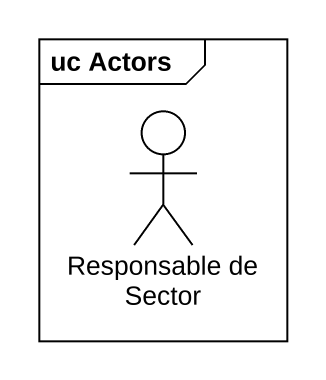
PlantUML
@startuml
mainframe uc Actors
actor "Responsable de Sector" as Responsable_de_Sector
@enduml
